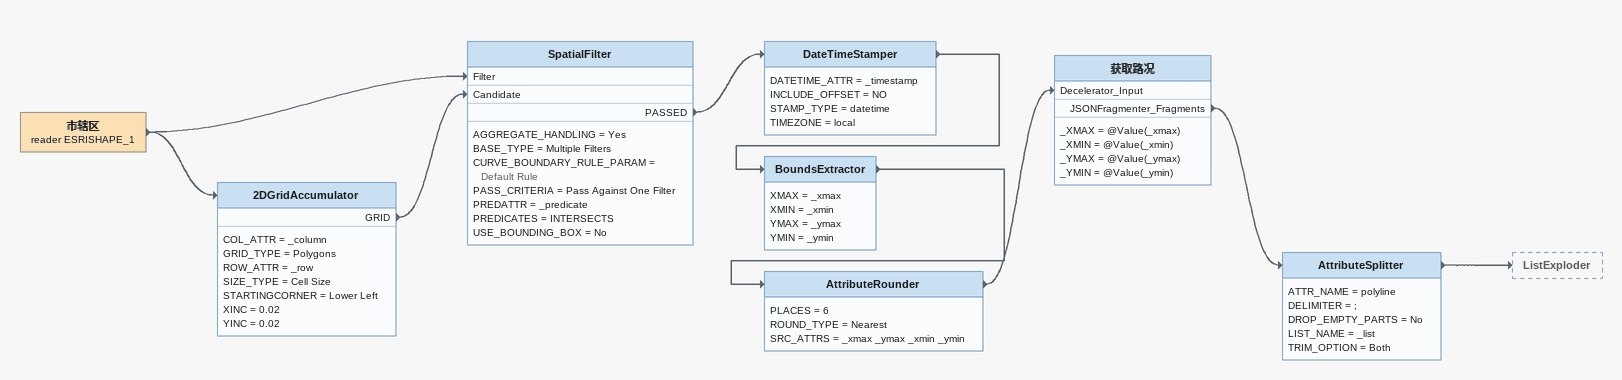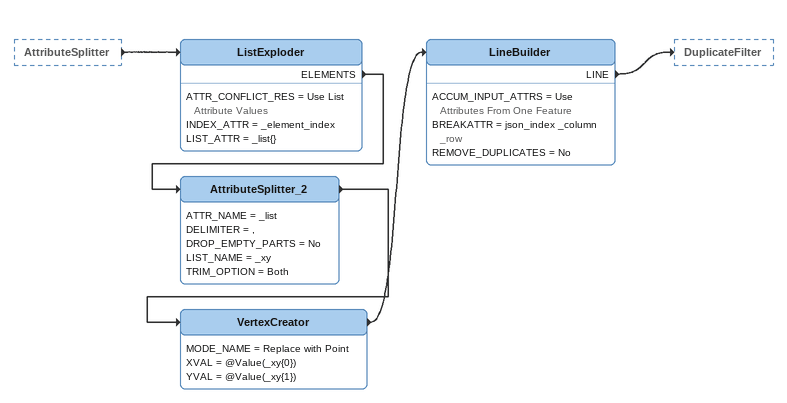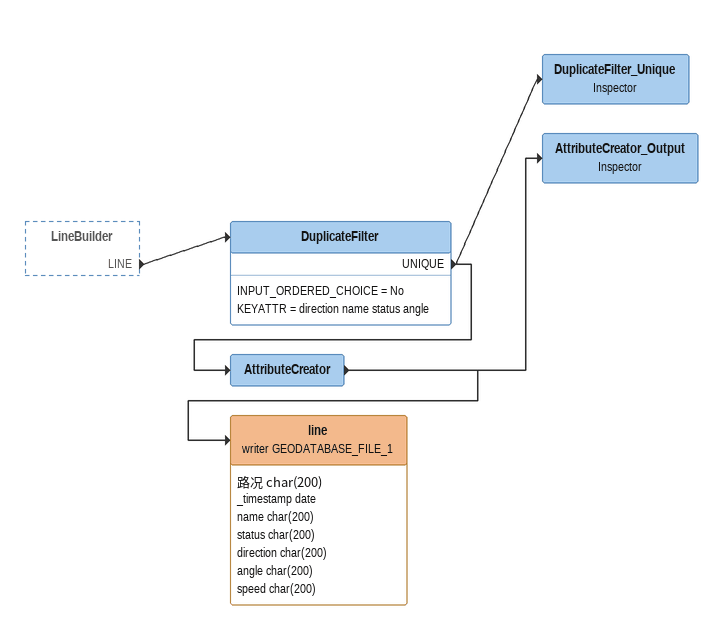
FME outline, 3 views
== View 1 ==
市辖区 (reader ESRISHAPE_1)
    -> 2DGridAccumulator
    -> SpatialFilter [Filter]
2DGridAccumulator
    COL_ATTR = _column
    GRID_TYPE = Polygons
    ROW_ATTR = _row
    SIZE_TYPE = Cell Size
    STARTINGCORNER = Lower Left
    XINC = 0.02
    YINC = 0.02
    GRID -> SpatialFilter [Candidate]
SpatialFilter
    AGGREGATE_HANDLING = Yes
    BASE_TYPE = Multiple Filters
    CURVE_BOUNDARY_RULE_PARAM = Default Rule
    PASS_CRITERIA = Pass Against One Filter
    PREDATTR = _predicate
    PREDICATES = INTERSECTS
    USE_BOUNDING_BOX = No
    PASSED -> DateTimeStamper
DateTimeStamper
    DATETIME_ATTR = _timestamp
    INCLUDE_OFFSET = NO
    STAMP_TYPE = datetime
    TIMEZONE = local
    -> BoundsExtractor
BoundsExtractor
    XMAX = _xmax
    XMIN = _xmin
    YMAX = _ymax
    YMIN = _ymin
    -> AttributeRounder
AttributeRounder
    PLACES = 6
    ROUND_TYPE = Nearest
    SRC_ATTRS = _xmax _ymax _xmin _ymin
    -> 获取路况 [Decelerator_Input]
获取路况
    _XMAX = @Value(_xmax)
    _XMIN = @Value(_xmin)
    _YMAX = @Value(_ymax)
    _YMIN = @Value(_ymin)
    JSONFragmenter_Fragments -> AttributeSplitter
AttributeSplitter
    ATTR_NAME = polyline
    DELIMITER = ;
    DROP_EMPTY_PARTS = No
    LIST_NAME = _list
    TRIM_OPTION = Both
    -> ListExploder

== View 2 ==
AttributeSplitter [outside]
    -> ListExploder
ListExploder
    ATTR_CONFLICT_RES = Use List Attribute Values
    INDEX_ATTR = _element_index
    LIST_ATTR = _list{}
    ELEMENTS -> AttributeSplitter_2
AttributeSplitter_2
    ATTR_NAME = _list
    DELIMITER = ,
    DROP_EMPTY_PARTS = No
    LIST_NAME = _xy
    TRIM_OPTION = Both
    -> VertexCreator
VertexCreator
    MODE_NAME = Replace with Point
    XVAL = @Value(_xy{0})
    YVAL = @Value(_xy{1})
    -> LineBuilder
LineBuilder
    ACCUM_INPUT_ATTRS = Use Attributes From One Feature
    BREAKATTR = json_index _column _row
    REMOVE_DUPLICATES = No
    LINE -> DuplicateFilter

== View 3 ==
LineBuilder [outside]
    LINE -> DuplicateFilter
DuplicateFilter
    INPUT_ORDERED_CHOICE = No
    KEYATTR = direction name status angle
    UNIQUE -> AttributeCreator
    UNIQUE -> DuplicateFilter_Unique
DuplicateFilter_Unique: Inspector
AttributeCreator
    -> line (writer GEODATABASE_FILE_1)
    -> AttributeCreator_Output
AttributeCreator_Output: Inspector
line (writer GEODATABASE_FILE_1)
    attributes: 路况 char(200), _timestamp date, name char(200), status char(200), direction char(200), angle char(200), speed char(200)
